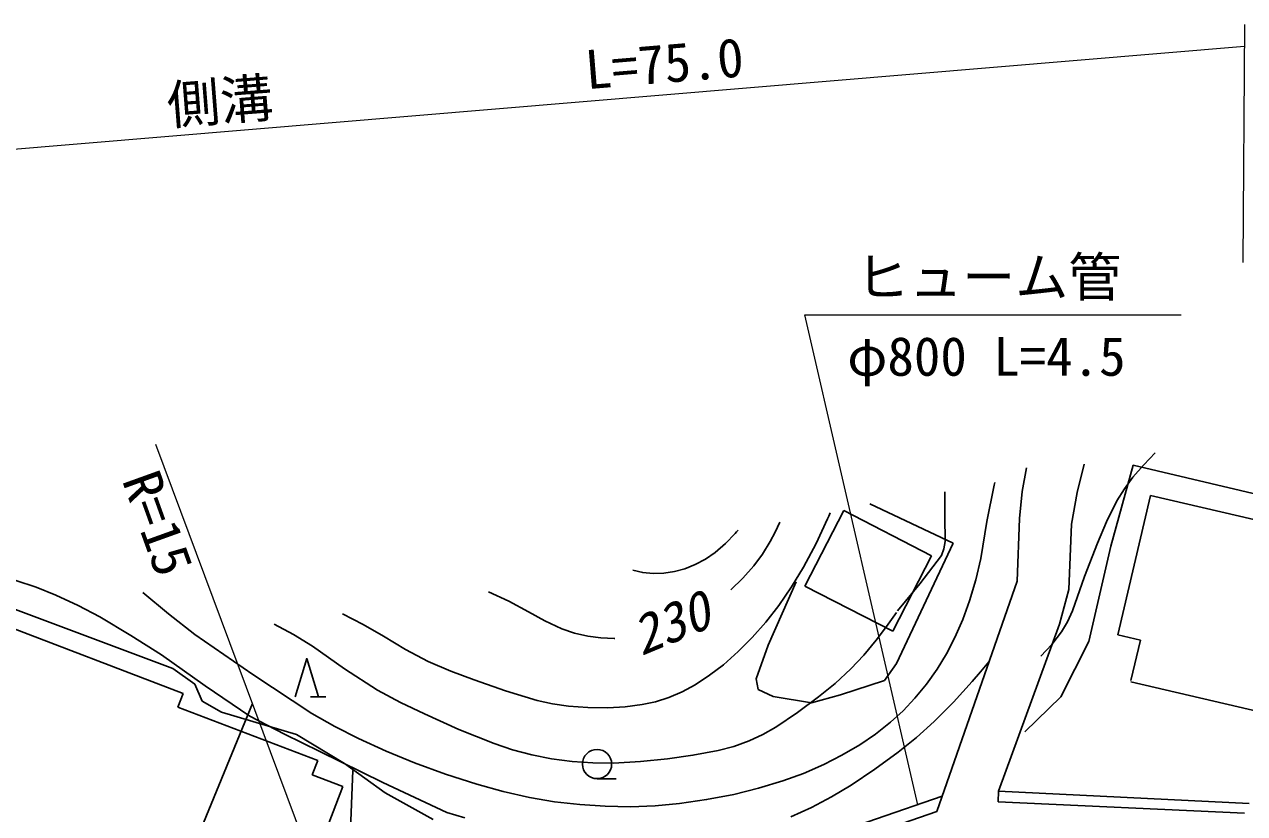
# Model space of a CAD drawing. Units: millimetres, scale not verified. Extents: x 40000 to 680000, y 20000 to 380000.
# Drawn here: x 151025 to 208524, y 283846 to 321027 of the extents above; entities that cross this region are included whole.
import ezdxf
from ezdxf.enums import TextEntityAlignment as Align

# ---------------------------------------------------------------- set-up
doc = ezdxf.new("R2010")
doc.units = ezdxf.units.MM
doc.header["$LTSCALE"] = 1000
doc.layers.add('M-BGD', color=7, linetype='Continuous', lineweight=25)
doc.layers.add('M-BMK-HTXT', color=7, linetype='Continuous', lineweight=13)
doc.styles.add('ＭＳ ゴシック', font='')
doc.styles.get('ＭＳ ゴシック').set_extended_font_data('MS Gothic')

msp = doc.modelspace()

# ---------------------------------------------------------------- linework, layer by layer
at = {"layer": 'M-BGD'}
for p, q in [((200959, 300308), (200631, 298968)), ((202227, 296438), (203267, 300267)), ((203267, 300267), (209461, 298802)), ((198248, 300130), (198040, 299028)), ((198040, 299028), (197921, 297747)), ((194796, 296584), (190864, 298443)), ((200631, 298968), (200363, 297479)), ((204089, 298835), (202555, 292266)), ((216562, 295922), (204089, 298835)), ((189634, 298120), (187807, 294564)), ((193770, 295994), (189634, 298120)), ((197921, 297747), (197801, 294798)), ((200363, 297479), (200244, 294410)), ((192123, 290910), (194796, 296584)), ((201187, 291946), (202227, 296438)), ((191942, 292439), (193770, 295994)), ((187398, 294764), (186081, 291781)), ((187807, 294564), (191942, 292439)), ((197801, 294798), (194015, 283941)), ((200244, 294410), (199797, 292772)), ((149508, 293874), (158027, 290678)), ((158501, 289510), (148618, 293284)), ((199797, 292772), (196931, 284901)), ((202555, 292266), (203616, 292018)), ((186081, 291781), (185500, 290193)), ((199863, 289345), (201187, 291946)), ((203616, 292018), (203171, 290111)), ((158027, 290678), (159054, 289936)), ((191562, 290116), (192123, 290910)), ((159054, 289936), (159397, 289137)), ((185500, 290193), (185597, 289690)), ((189489, 289438), (191562, 290116)), ((203171, 290054), (219001, 286356)), ((158254, 288862), (158501, 289510)), ((164507, 289354), (165227, 289354)), ((185597, 289690), (186313, 289360)), ((186313, 289360), (188114, 289070)), ((188114, 289070), (189489, 289438)), ((198161, 287691), (199863, 289345)), ((155447, 273600), (161768, 289038)), ((164845, 286346), (158254, 288862)), ((159397, 289137), (160310, 288624)), ((160310, 288624), (163848, 287568)), ((163848, 287568), (166102, 286198)), ((164585, 285664), (164845, 286346)), ((166102, 286198), (168018, 284825)), ((166497, 285880), (166383, 282713)), ((166023, 285115), (164585, 285664)), ((178009, 285490), (178905, 285490)), ((164169, 280259), (166023, 285115)), ((165438, 274753), (194266, 284662)), ((168018, 284825), (170292, 283569)), ((196931, 284901), (196908, 284401)), ((196931, 284901), (208734, 284322)), ((208525, 283865), (196908, 284401)), ((194015, 283941), (165569, 274163))]:
    msp.add_line(p, q, dxfattribs=at)
for points in [[(198927, 291262), (199439, 291816), (199898, 292403), (200178, 292880), (200410, 293397), (200979, 295009), (201600, 296586), (202024, 297591), (202506, 298577), (202858, 299152), (203260, 299693), (203769, 300282), (204311, 300847)], [(156609, 294269), (157816, 293253), (159060, 292284), (161794, 290404), (164571, 288569), (165654, 287948), (166767, 287380), (168068, 286784), (169400, 286239), (170865, 285706), (172349, 285230), (173581, 284889), (174828, 284605), (176003, 284407), (177196, 284267), (178386, 284188), (179589, 284169), (180747, 284217), (181899, 284325), (183175, 284507), (184455, 284752), (185619, 285042), (186765, 285390), (187733, 285741), (188691, 286153), (189550, 286593), (190388, 287090), (191124, 287595), (191833, 288153), (192427, 288692), (192986, 289282), (193534, 289947), (194034, 290649), (194478, 291376), (194875, 292140), (195249, 292991), (195566, 293864), (195860, 294861), (196096, 295870), (196382, 297603), (196727, 299321), (196741, 299379), (196757, 299447)], [(192165, 293402), (193216, 294667), (194242, 295998), (194355, 296318), (194410, 296657), (194406, 297847), (194405, 299011)], [(166012, 293250), (166989, 292753), (167941, 292200), (168982, 291579), (170047, 291014), (171119, 290556), (172218, 290152), (173695, 289634), (175185, 289175), (175915, 289009), (176662, 288902), (177578, 288837), (178513, 288830), (179327, 288875), (180133, 288980), (180767, 289118), (181385, 289314), (182018, 289588), (182627, 289918), (183311, 290364), (183963, 290860), (184665, 291479), (185322, 292137), (185966, 292870), (186570, 293649), (187173, 294530), (187731, 295453), (188328, 296573), (188875, 297727), (188937, 297864), (189002, 298010)], [(184317, 294388), (184878, 294932), (185395, 295517), (185806, 296069), (186171, 296662), (186408, 297110), (186628, 297569)], [(179699, 295310), (180165, 295204), (180653, 295156), (181156, 295170), (181655, 295244), (182151, 295379), (182637, 295575), (183123, 295837), (183575, 296150), (184063, 296571), (184517, 297046), (184583, 297121), (184655, 297204)], [(150622, 294827), (151578, 294508), (152513, 294132), (153553, 293649), (154575, 293108), (156043, 292240), (157482, 291320), (159542, 289857), (161640, 288442), (163277, 287585), (164947, 286778), (167918, 285310), (170927, 283890), (171778, 283646)], [(172897, 294286), (173850, 293846), (174777, 293351), (175549, 292928), (176356, 292555), (176954, 292353), (177571, 292209), (178190, 292125), (178824, 292100), (178834, 292100), (178847, 292100)], [(162788, 292765), (163703, 292276), (164596, 291730), (166109, 290668), (167660, 289654), (168749, 289072), (169871, 288541), (171502, 287814), (173162, 287141), (174033, 286848), (174930, 286610), (175871, 286428), (176834, 286304), (177813, 286236), (178790, 286228), (180052, 286297), (181325, 286427), (182524, 286592), (183710, 286816), (184453, 287012), (185183, 287267), (185822, 287564), (186436, 287915), (187449, 288604), (188438, 289350), (189225, 289982), (189976, 290661), (190587, 291313), (191162, 292015), (191649, 292664), (192126, 293323)], [(163782, 289354), (164331, 291149), (164880, 289354)], [(187139, 283686), (188113, 284126), (189065, 284630), (189986, 285186), (191107, 285934), (192204, 286739), (193066, 287437), (193897, 288187), (194807, 289101), (195681, 290064), (196078, 290526), (196477, 291001)]]:
    msp.add_lwpolyline(points, dxfattribs=at)
msp.add_circle((178009, 286179), 688, dxfattribs=at)
at = {"layer": 'M-BMK-HTXT'}
for p, q in [((208523, 321027), (208435, 309802)), ((137485, 314054), (208515, 319995)), ((193132, 284264), (187800, 307350)), ((187800, 307350), (205530, 307350)), ((157210, 301245), (167438, 273854))]:
    msp.add_line(p, q, dxfattribs=at)

# ---------------------------------------------------------------- texts
at = {"layer": 'M-BGD', "style": 'ＭＳ ゴシック'}
msp.add_text('R=15', height=1833, rotation=289.8, dxfattribs=at).set_placement((155092, 299373), align=Align.BOTTOM_LEFT)
at = {"layer": 'M-BGD', "style": 'ＭＳ ゴシック', "oblique": 15}
msp.add_text('230', height=1833, rotation=22.5, dxfattribs=at).set_placement((180302, 290752), align=Align.BOTTOM_LEFT)
at = {"layer": 'M-BMK-HTXT', "style": 'ＭＳ ゴシック'}
for s, rotation, p in [('L=75.0', 4.7, (177571, 317425)), ('側溝', 4.5, (157862, 315752))]:
    msp.add_text(s, height=1833, rotation=rotation, dxfattribs=at).set_placement(p, align=Align.BOTTOM_LEFT)
for s, p in [('ヒューム管', (190214, 307664)), ('φ800 L=4.5', (189798, 303923))]:
    msp.add_text(s, height=1833, dxfattribs=at).set_placement(p, align=Align.BOTTOM_LEFT)

doc.saveas('drawing.dxf')
